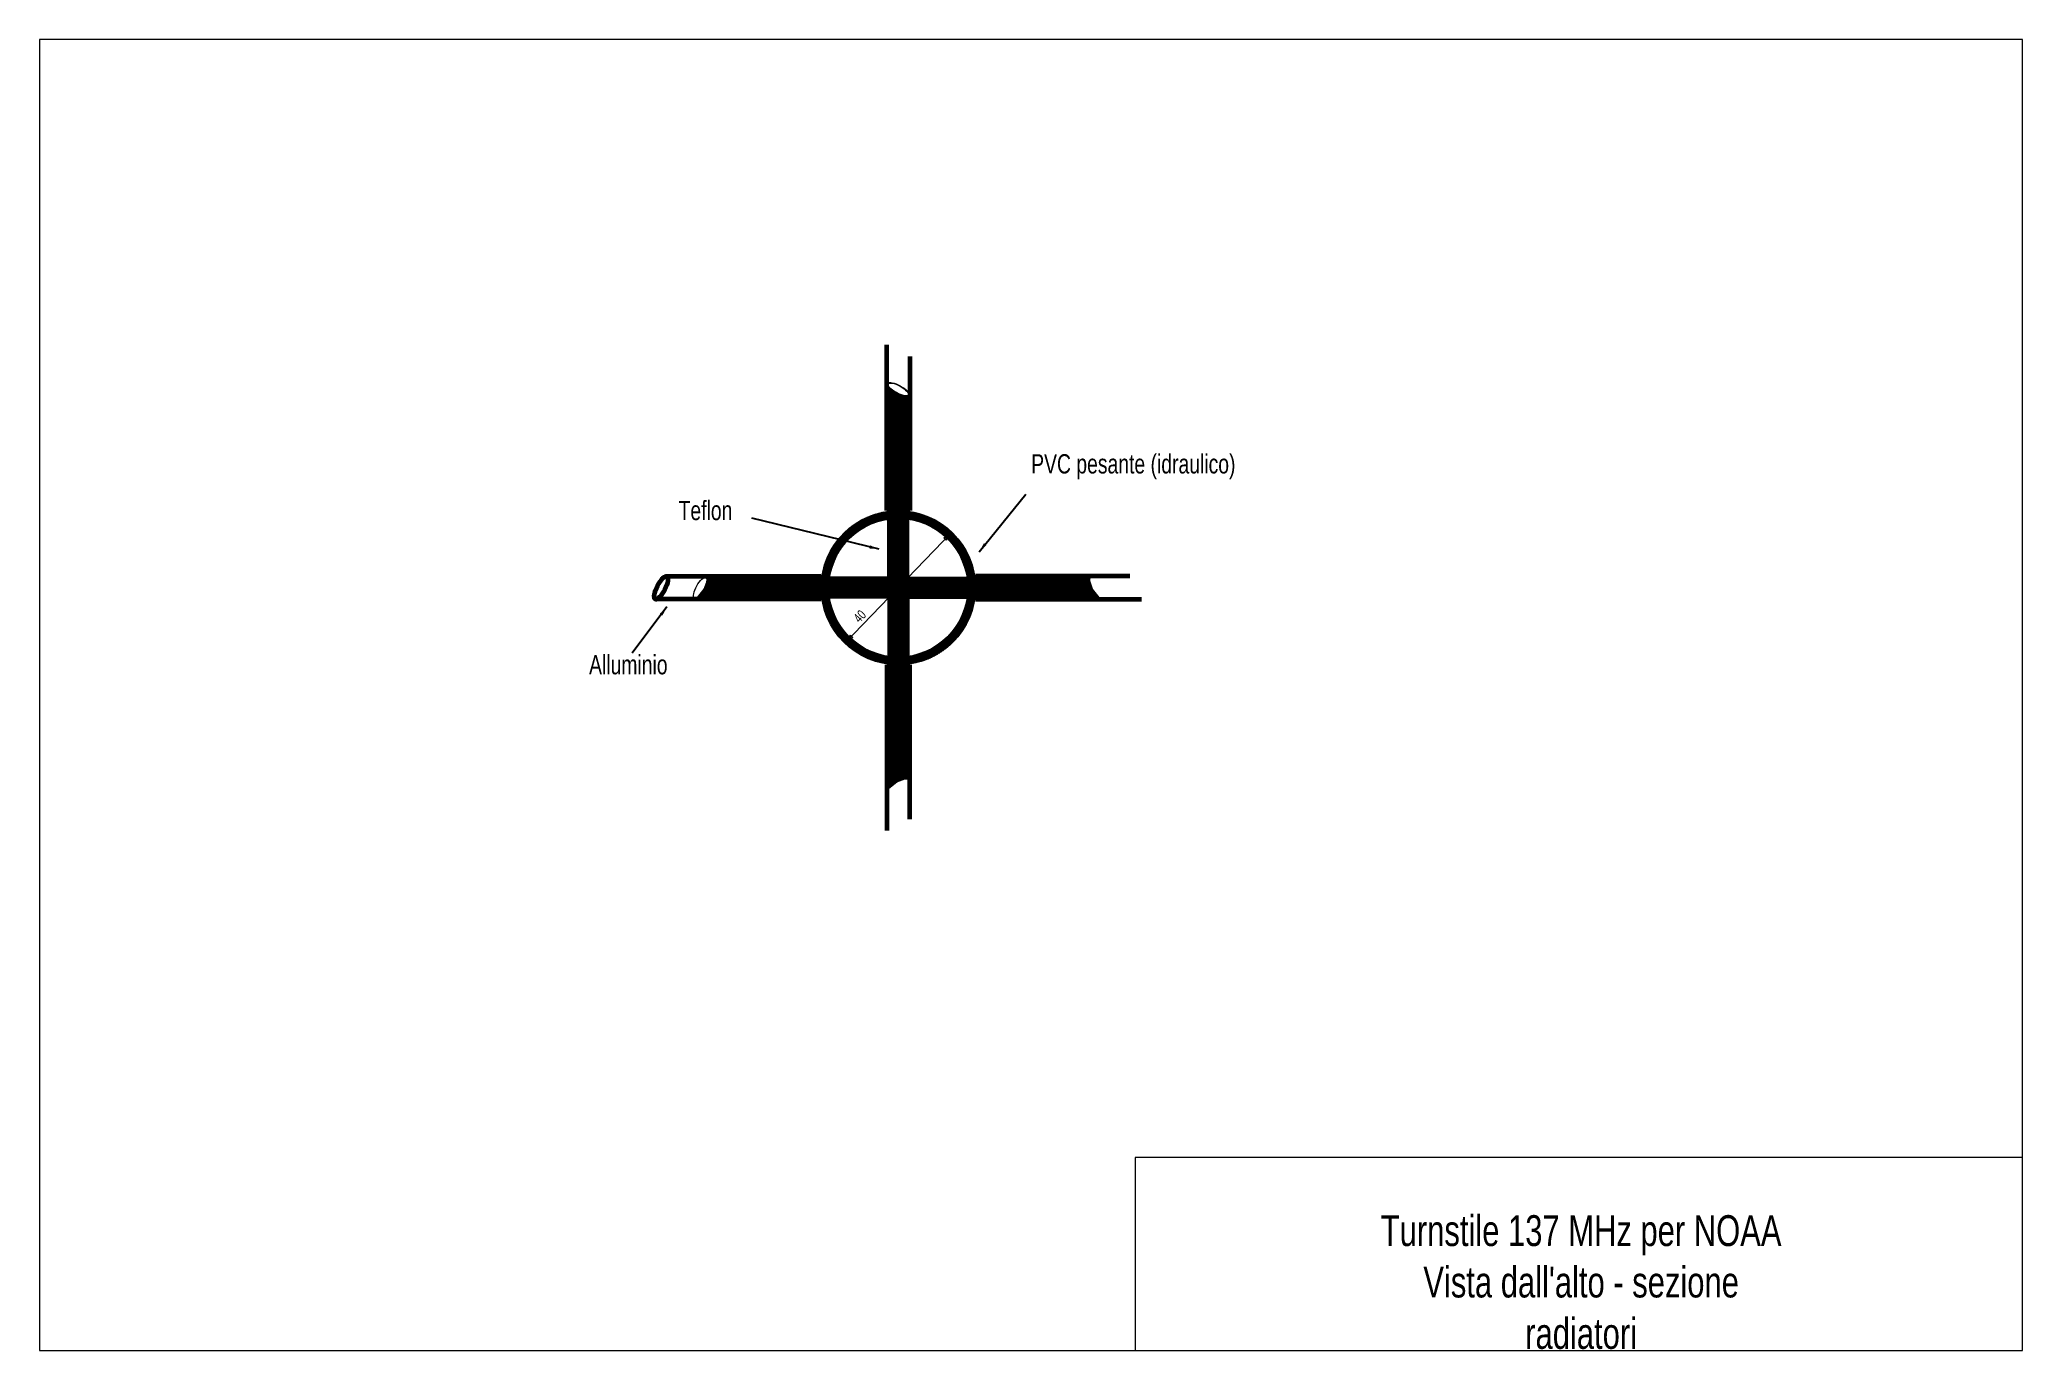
# Model space of a CAD drawing. Header units: millimetres. Extents: x -223 to 291, y -98 to 242.
import ezdxf

# ---------------------------------------------------------------- set-up
doc = ezdxf.new("R2010")
doc.units = ezdxf.units.MM
for name, color, linetype, lineweight in [('Alu', 131, 'CONTINUOUS', 60), ('Cart', 7, 'CONTINUOUS', 0), ('Dimens', 7, 'CONTINUOUS', 0), ('PVC', 9, 'CONTINUOUS', 0), ('Teflon', 7, 'CONTINUOUS', 0), ('Teflon_fill', 7, 'CONTINUOUS', 0)]:
    doc.layers.add(name, color=color, linetype=linetype, lineweight=lineweight)
doc.styles.get("Standard").update_dxf_attribs({"font": 'txt', "width": 0.75})
doc.dimstyles.get("Standard").update_dxf_attribs({"dimtxt": 2.5, "dimasz": 2.5, "dimexe": 1.25, "dimexo": 0.625, "dimtad": 1, "dimtxsty": 'Standard', "dimcen": 2.5, "dimadec": 0, "dimazin": 0, "dimtfac": 1, "dimtmove": 0, "dimatfit": 3, "dimfxl": 1, "dimarcsym": 0})
pattern_1 = [(45, (0, 0), (-0.08838835, 0.08838835), [])]

msp = doc.modelspace()

# ---------------------------------------------------------------- hatches: boundary and pattern name
at = {"layer": 'PVC'}
h = msp.add_hatch(dxfattribs=at)
h.set_pattern_fill('ansi31', color=256, scale=0.5, style=0)
h.set_pattern_definition(pattern_1)
edge = h.paths.add_edge_path()
edge.add_arc((0, 100), 20, 0, 360)
edge.add_arc((0, 100), 18, 0, 360)
at = {"layer": 'Teflon_fill'}
h = msp.add_hatch(dxfattribs=at)
h.set_pattern_fill('ansi31', color=256, scale=0.2, angle=0.7854, style=0)
h.set_pattern_definition(pattern_1)
h.paths.add_polyline_path([(2.7, 100), (2.7, 150), (2.48, 149.6), (1.69, 149.6), (-0.35, 150.32), (-2.56, 152.09), (-2.7, 153), (-2.7, 100), (-2.7, 47), (-2.56, 47.91), (-0.35, 49.68), (1.69, 50.4), (2.48, 50.4), (2.7, 50)])
h = msp.add_hatch(dxfattribs=at)
h.set_pattern_fill('ansi31', color=256, scale=0.2, angle=2.3562, style=0)
h.set_pattern_definition(pattern_1)
h.paths.add_polyline_path([(0, 102.7), (-50, 102.7), (-49.6, 102.48), (-49.6, 101.69), (-50.32, 99.65), (-52.09, 97.44), (-53, 97.3), (0, 97.3), (53, 97.3), (52.09, 97.44), (50.32, 99.65), (49.6, 101.69), (49.6, 102.48), (50, 102.7)])

# ---------------------------------------------------------------- linework, layer by layer
at = {"layer": 'Alu'}
for p, q in [((-3, 120), (-3, 163)), ((3, 160), (3, 120)), ((3, 120), (-3, 120)), ((-60, 103), (-20, 103)), ((-20, 103), (-20, 97)), ((60, 103), (20, 103)), ((20, 103), (20, 97)), ((-20, 97), (-63, 97)), ((20, 97), (63, 97)), ((3, 80), (-3, 80)), ((-3, 80), (-3, 37)), ((3, 40), (3, 80))]:
    msp.add_line(p, q, dxfattribs=at)
for centre, major_axis in [((0, 161.5), (3, -1.5)), ((61.5, 100), (-1.5, 3)), ((0, 38.5), (3, 1.5))]:
    msp.add_ellipse(centre, major_axis=major_axis, ratio=0.311722, start_param=-6.283185, end_param=-6.283185, dxfattribs=at)
msp.add_ellipse((-61.5, 100), major_axis=(1.5, 3), ratio=0.311722, dxfattribs=at)
at = {"layer": 'Cart'}
for p, q in [((291.39, 242.17), (-222.61, 242.17)), ((-222.61, 242.17), (-222.61, -97.83)), ((291.39, -97.83), (291.39, 242.17)), ((291.39, -47.83), (61.39, -47.83)), ((61.39, -47.83), (61.39, -97.83)), ((-222.61, -97.83), (291.39, -97.83))]:
    msp.add_line(p, q, dxfattribs=at)
at = {"layer": 'Dimens'}
for p, q in [((13.86, 114.42), (-13.86, 85.58)), ((11.83, 112.91), (13.86, 114.42)), ((13.86, 114.42), (12.43, 112.33)), ((12.43, 112.33), (11.83, 112.91)), ((-11.87, 99.45), (-11.54, 100.21)), ((-9.42, 98.82), (-11.87, 99.45)), ((-11.54, 100.21), (-9.42, 98.82)), ((-13.86, 85.58), (-12.43, 87.67)), ((-12.43, 87.67), (-11.83, 87.09)), ((-11.83, 87.09), (-13.86, 85.58))]:
    msp.add_line(p, q, dxfattribs=at)
at = {"layer": 'PVC'}
for radius in [20, 18]:
    msp.add_circle((0, 100), radius, dxfattribs=at)
at = {"layer": 'Teflon'}
for p, q in [((-2.7, 100), (-2.7, 153)), ((-2.7, 153), (-2.56, 152.09)), ((-2.56, 152.09), (-0.35, 150.32)), ((-0.35, 150.32), (1.69, 149.6)), ((1.69, 149.6), (2.48, 149.6)), ((2.48, 149.6), (2.7, 150)), ((2.7, 100), (2.7, 150)), ((-52.09, 97.44), (-50.32, 99.65)), ((-50.32, 99.65), (-49.6, 101.69)), ((0, 102.7), (-50, 102.7)), ((-49.6, 102.48), (-50, 102.7)), ((-49.6, 101.69), (-49.6, 102.48)), ((-2.7, 100), (-2.7, 47)), ((0, 102.7), (50, 102.7)), ((2.7, 100), (2.7, 50)), ((49.6, 102.48), (50, 102.7)), ((49.6, 101.69), (49.6, 102.48)), ((50.32, 99.65), (49.6, 101.69)), ((52.09, 97.44), (50.32, 99.65)), ((-53, 97.3), (-52.09, 97.44)), ((0, 97.3), (-53, 97.3)), ((0, 97.3), (53, 97.3)), ((53, 97.3), (52.09, 97.44)), ((-2.7, 47), (-2.56, 47.91)), ((-2.56, 47.91), (-0.35, 49.68)), ((-0.35, 49.68), (1.69, 50.4)), ((1.69, 50.4), (2.48, 50.4)), ((2.48, 50.4), (2.7, 50))]:
    msp.add_line(p, q, dxfattribs=at)
for centre, major_axis, ratio in [((0, 151.5), (2.7, -1.5), 0.327532), ((-0.01, 151.37), (2.67, -1.48), 0.331685), ((-51.37, 99.99), (1.48, 2.67), 0.331685)]:
    msp.add_ellipse(centre, major_axis=major_axis, ratio=ratio, dxfattribs=at)
for centre, major_axis, ratio, start_param, end_param in [((51.42, 99.92), (-1.48, 2.67), 0.331685, -6.283185, -6.283185), ((0, 48.5), (2.7, 1.5), 0.327532, 0, 0)]:
    msp.add_ellipse(centre, major_axis=major_axis, ratio=ratio, start_param=start_param, end_param=end_param, dxfattribs=at)

# ---------------------------------------------------------------- texts
at = {"layer": 'Cart', "insert": (177.01, -80.16), "char_height": 8, "width": 100, "attachment_point": 5}
msp.add_mtext("Turnstile 137 MHz per NOAA\\PVista dall'alto - sezione radiatori\\P", dxfattribs=at)
at = {"layer": 'Dimens', "insert": (60.92, 131.38), "char_height": 5, "width": 100, "attachment_point": 5}
msp.add_mtext('PVC pesante (idraulico)', dxfattribs=at)
at = {"layer": 'Dimens', "color": 0, "char_height": 5, "width": 100, "attachment_point": 5}
for s, insert in [('Teflon', (-50, 120)), ('Alluminio', (-70, 80))]:
    msp.add_mtext(s, dxfattribs=dict(at, insert=insert))
at = {"layer": 'Dimens', "insert": (-10, 92.58), "char_height": 2.5, "width": 30, "attachment_point": 5, "rotation": 46.1389}
msp.add_mtext('40', dxfattribs=at)

# ---------------------------------------------------------------- leaders
at = {"layer": 'Dimens'}
msp.add_leader([(20.93, 109.33), (33.08, 124.28)], dimstyle='Standard', dxfattribs=at)
at = {"layer": 'Dimens', "color": 0}
for points in [[(-5, 110), (-38, 118)], [(-60, 95), (-69, 83)]]:
    msp.add_leader(points, dimstyle='Standard', dxfattribs=at)

doc.saveas('drawing.dxf')
